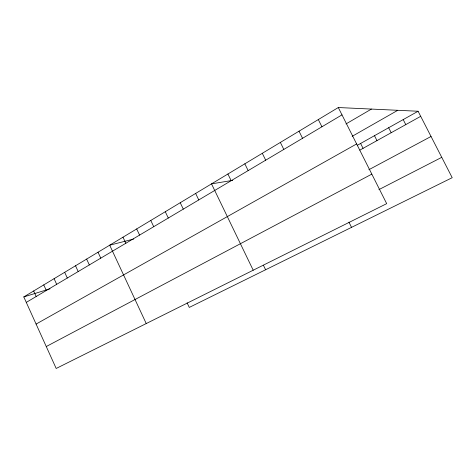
<?xml version="1.0" encoding="UTF-8"?>
<svg xmlns="http://www.w3.org/2000/svg" width="476" height="476" viewBox="0 0 476 476"><rect width="100%" height="100%" fill="white"/><g stroke="black" fill="none" stroke-linecap="round" stroke-linejoin="round"><path stroke-width="0.71" d="M338.299 107.534L386.69 203.651L56.186 368.466L23.8 296.917L338.299 107.534L418.089 111.247L452.2 177.691L189.281 307.425L187.11 302.825M26.281 302.391L341.994 114.865M345.987 123.939L371.435 109.075M352.163 136.326L397.769 110.301M36.093 324.079L356.631 143.942M357.381 145.269L418.089 111.247M359.832 150.13L420.701 116.334M368.864 169.718L431.042 136.475M46.261 346.54L371.827 174.127M378.884 189.626L441.752 157.342M23.8 296.917L50.01 288.831M133.619 239.047L109.694 245.194L146.239 323.561M232.699 180.356L211.528 183.873L253.208 270.219M403.202 119.589L405.772 124.623M388.666 127.735L391.201 132.715M374.475 135.69L376.968 140.616M360.612 143.46L363.063 148.333M318.319 119.565L321.931 126.777M348.95 222.155L351.538 227.361M299.017 131.186L302.552 138.29M280.358 142.425L283.815 149.422M262.306 153.296L265.691 160.186M244.837 163.815L248.151 170.604M227.915 174.002L231.163 180.69M263.395 265.209L265.602 269.767M195.642 193.435L198.76 199.938M180.231 202.716L183.296 209.125M165.285 211.719L168.29 218.038M150.779 220.453L153.724 226.689M136.683 228.938L139.581 235.09M122.998 237.179L125.843 243.254M98.02 252.22L100.769 258.147M86.626 259.081L89.339 264.936M75.517 265.769L78.183 271.558M64.677 272.302L67.3 278.02M54.091 278.674L56.68 284.333M43.756 284.898L46.309 290.491M33.665 290.973L36.176 296.512"/></g></svg>
